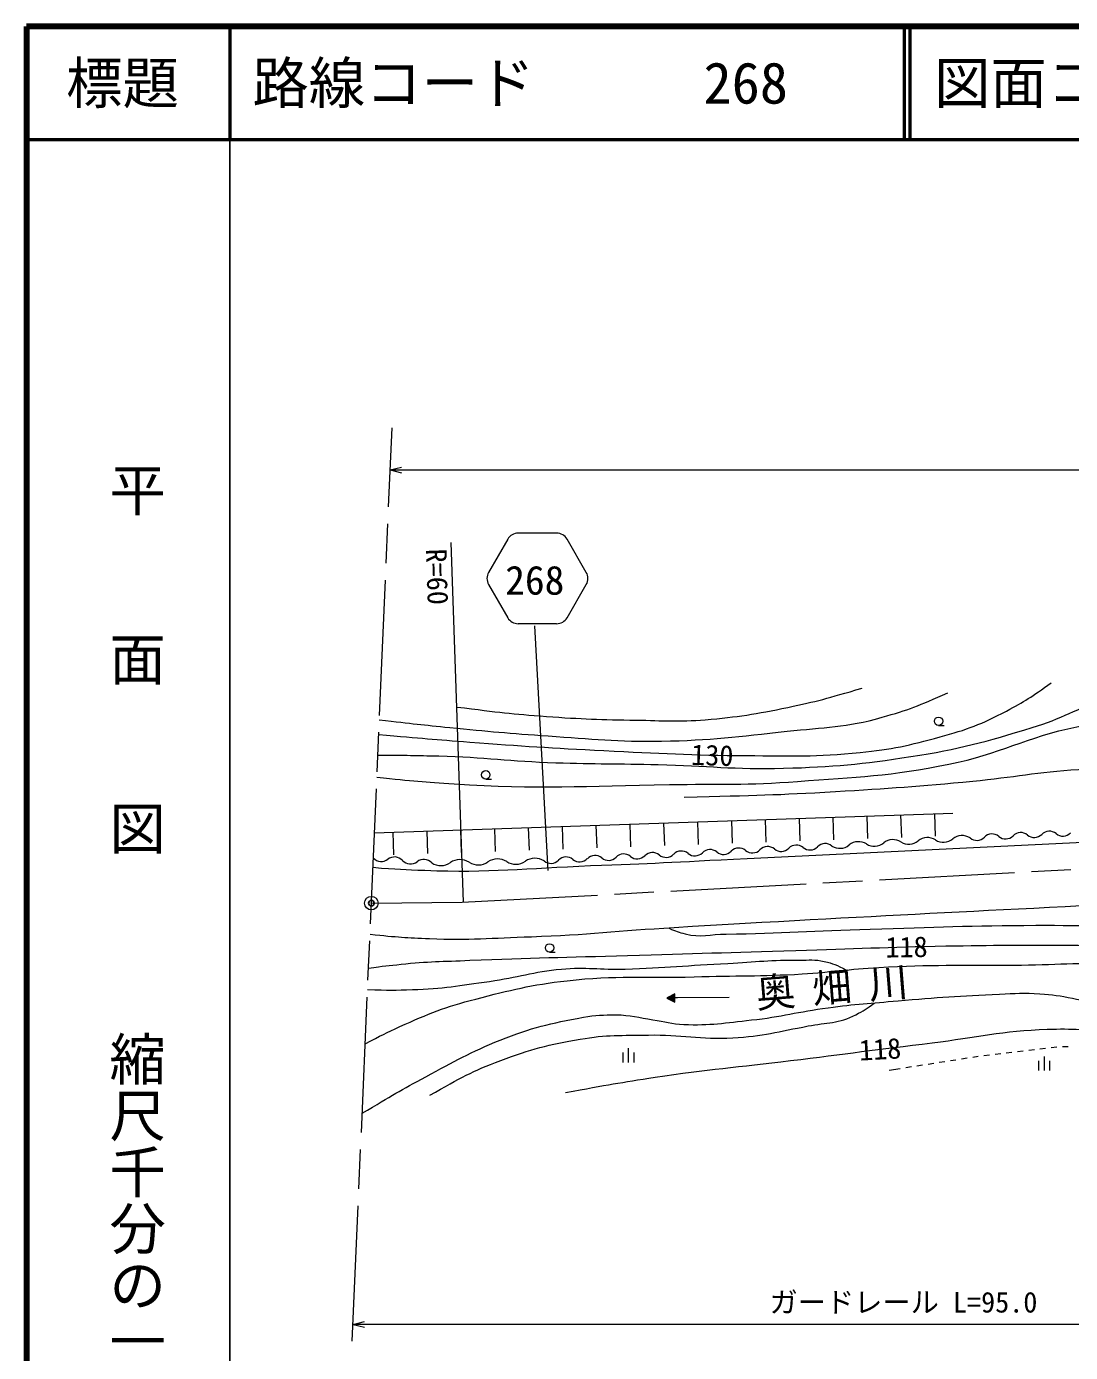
# Model space of a CAD drawing. Units: millimetres, scale not verified. Extents: x 40000 to 680000, y 20000 to 380000.
# Drawn here: x 40000 to 132470, y 262491 to 380000 of the extents above; entities that cross this region are included whole.
import ezdxf
from ezdxf.enums import TextEntityAlignment as Align

# ---------------------------------------------------------------- set-up
doc = ezdxf.new("R2010")
doc.units = ezdxf.units.MM
doc.header["$LTSCALE"] = 1000
doc.header["$PDMODE"] = 32
doc.header["$PDSIZE"] = 500
doc.linetypes.add('CHAIN', pattern=[18.5, 12, -1.5, 3.5, -1.5])
for name, color, linetype, lineweight in [('M-BGD', 7, 'Continuous', 13), ('M-BGD-HTXT', 7, 'Continuous', 13), ('M-BMK', 2, 'CHAIN', 13), ('M-BMK-SRVR', 3, 'Continuous', 13), ('M-STR-HTXT', 7, 'Continuous', 13), ('M-TTL', 2, 'Continuous', 140), ('M-TTL-BAND', 7, 'Continuous', 25), ('M-TTL-LINE', 7, 'Continuous', 50), ('M-TTL-TXT', 7, 'Continuous', 13)]:
    doc.layers.add(name, color=color, linetype=linetype, lineweight=lineweight)
doc.layers.add('M-OTRS', color=6, linetype='Continuous')
doc.styles.add('@ＭＳ ゴシック', font='')
doc.styles.add('ＭＳ ゴシック', font='')
doc.styles.get('@ＭＳ ゴシック').set_extended_font_data('@MS Gothic')
doc.styles.get('ＭＳ ゴシック').set_extended_font_data('MS Gothic')

msp = doc.modelspace()

# ---------------------------------------------------------------- linework, layer by layer
at = {"layer": 'M-BGD'}
for p, q in [((120793, 318056), (121293, 318056)), ((80675, 313303), (81175, 313303)), ((70815, 308538), (122055, 310288)), ((120421, 310232), (120489, 308233)), ((87440, 309105), (87508, 307107)), ((90438, 309208), (90507, 307209)), ((93437, 309310), (93505, 307311)), ((96435, 309413), (96503, 307414)), ((99433, 309515), (99501, 307516)), ((102431, 309617), (102500, 307619)), ((105430, 309720), (105498, 307721)), ((108428, 309822), (108496, 307823)), ((111426, 309925), (111494, 307926)), ((114424, 310027), (114493, 308028)), ((117423, 310129), (117491, 308131)), ((72449, 308593), (72517, 306595)), ((75447, 308696), (75515, 306697)), ((78445, 308798), (78514, 306799)), ((81444, 308901), (81512, 306902)), ((84442, 309003), (84510, 307004)), ((103824, 306282), (133608, 307723)), ((86334, 297967), (86834, 297967)), ((97428, 294268), (96712, 293900)), ((97432, 293908), (96712, 293900)), ((96712, 293900), (97436, 293548)), ((97431, 293932), (96760, 293925)), ((97432, 293884), (96760, 293877)), ((97431, 293956), (96807, 293949)), ((97432, 293860), (96808, 293853)), ((97431, 293980), (96855, 293974)), ((97432, 293836), (96857, 293830)), ((97431, 294004), (96903, 293998)), ((97433, 293812), (96905, 293806)), ((97430, 294028), (96950, 294023)), ((97433, 293788), (96953, 293783)), ((97430, 294052), (96998, 294047)), ((97430, 294076), (97046, 294072)), ((97430, 294100), (97094, 294096)), ((97429, 294124), (97141, 294121)), ((97429, 294148), (97189, 294145)), ((97429, 294172), (97237, 294170)), ((97429, 294196), (97285, 294194)), ((97428, 294220), (97332, 294219)), ((97428, 294244), (97380, 294243)), ((97436, 293548), (97428, 294268)), ((102231, 293958), (97432, 293908)), ((97672, 293910), (97432, 293908)), ((97433, 293764), (97001, 293759)), ((97433, 293740), (97050, 293736)), ((97434, 293716), (97098, 293712)), ((97434, 293692), (97146, 293689)), ((97434, 293668), (97194, 293665)), ((97435, 293644), (97243, 293642)), ((97435, 293620), (97291, 293618)), ((97435, 293596), (97339, 293595)), ((97435, 293572), (97387, 293571)), ((92835, 288204), (92835, 289079)), ((93335, 288204), (93335, 289454)), ((93835, 288204), (93835, 289079)), ((126788, 289043), (127285, 289102)), ((127782, 289161), (128278, 289219)), ((128775, 289278), (129271, 289337)), ((129768, 289396), (130264, 289455)), ((130761, 289514), (131257, 289573)), ((131756, 289597), (132256, 289610)), ((118872, 287900), (119366, 287977)), ((119860, 288054), (120354, 288131)), ((120848, 288208), (121342, 288286)), ((121836, 288363), (122330, 288440)), ((122824, 288517), (123318, 288594)), ((123812, 288671), (124306, 288748)), ((124802, 288807), (125299, 288866)), ((125795, 288925), (126292, 288984)), ((129656, 287473), (129656, 288348)), ((130156, 287473), (130156, 288723)), ((130656, 287473), (130656, 288348)), ((116402, 287515), (117390, 287669)), ((117884, 287746), (118378, 287823))]:
    msp.add_line(p, q, dxfattribs=at)
for centre in [(120793, 318431), (80675, 313678), (86334, 298342)]:
    msp.add_circle(centre, 375, dxfattribs=at)
for centre, radius, start, end in [((116755, 306644), 1298, 57.21654, 129.52858), ((119813, 306824), 1298, 57.21654, 129.52858), ((121219, 309007), 1298, 237.21654, 309.52858), ((122871, 307004), 1298, 57.21654, 129.52858), ((124176, 308811), 935, 229.92566, 315.73195), ((125514, 307506), 935, 49.92566, 135.73195), ((126718, 308936), 935, 229.92566, 315.73195), ((128056, 307632), 935, 49.92566, 135.73195), ((129260, 309062), 935, 229.92566, 315.73195), ((130598, 307757), 935, 49.92566, 135.73195), ((131801, 309188), 935, 229.92566, 315.73195), ((95446, 305862), 939, 50.17352, 135.75117), ((97995, 305994), 939, 50.17352, 135.75117), ((99198, 307437), 939, 230.17352, 315.75117), ((100544, 306126), 939, 50.17352, 135.75117), ((101747, 307568), 939, 230.17352, 315.75117), ((103093, 306258), 939, 50.17352, 135.75117), ((104296, 307700), 939, 230.17352, 315.75117), ((105642, 306389), 939, 50.17352, 135.75117), ((106845, 307832), 939, 230.17352, 315.75117), ((108191, 306521), 939, 50.17352, 135.75117), ((109394, 307964), 939, 230.17352, 315.75117), ((110740, 306653), 939, 50.17352, 135.75117), ((112044, 308466), 1298, 237.21654, 309.52858), ((113697, 306464), 1298, 57.21654, 129.52858), ((115102, 308646), 1298, 237.21654, 309.52858), ((118161, 308826), 1298, 237.21654, 309.52858), ((71426, 306977), 967, 222.95442, 307.25199), ((72596, 305438), 967, 42.95442, 127.25199), ((74012, 306755), 967, 222.95442, 307.25199), ((75182, 305216), 967, 42.95442, 127.25199), ((76697, 307144), 1504, 237.52293, 304.55188), ((78403, 304667), 1504, 57.52293, 124.55188), ((80018, 307204), 1504, 237.52293, 304.55188), ((81723, 304727), 1504, 57.52293, 124.55188), ((83338, 307264), 1504, 237.52293, 304.55188), ((85044, 304787), 1504, 57.52293, 124.55188), ((86453, 306777), 939, 230.17352, 315.75117), ((87799, 305466), 939, 50.17352, 135.75117), ((89002, 306909), 939, 230.17352, 315.75117), ((90348, 305598), 939, 50.17352, 135.75117), ((91551, 307041), 939, 230.17352, 315.75117), ((92897, 305730), 939, 50.17352, 135.75117), ((94100, 307173), 939, 230.17352, 315.75117), ((96649, 307305), 939, 230.17352, 315.75117)]:
    msp.add_arc(centre, radius, start, end, dxfattribs=at)
for points, knots in [([(71114, 315416), (73714, 315426), (74413, 315407), (76526, 315356), (80578, 315257), (82834, 314891), (86885, 314756), (90419, 314638), (92401, 314676), (95935, 314592), (100280, 314490), (102713, 314145), (107057, 314265), (111482, 314388), (113969, 314621), (118343, 315301), (122605, 315964), (124957, 316611), (129084, 317864), (131714, 318662), (133022, 319590), (135653, 320385), (137705, 321006), (138858, 321481), (140996, 321639), (143539, 321827), (144944, 321143), (147484, 320930), (150033, 320717), (151471, 320751), (154027, 320658), (159669, 320452), (162829, 320322), (168474, 320222), (176379, 320081), (180810, 320318), (188715, 320181), (195010, 320072), (198594, 320583), (204826, 319690), (207940, 319244), (209633, 318685), (212677, 317891), (215054, 317270), (216359, 316822), (218728, 316174), (221120, 315519), (222398, 314819), (224862, 314538), (226737, 314324), (227801, 314714), (229687, 314783), (231252, 314840), (232167, 315211), (233694, 314865), (236314, 314272), (237320, 312720), (239828, 311757), (242787, 310621), (244635, 310573), (247760, 310040), (251443, 309413), (253541, 309296), (257232, 308722), (258413, 308539), (259197, 308781), (260249, 308214), (260816, 307908), (261152, 307674), (261485, 307123), (261885, 306460), (261706, 305930), (261957, 305197), (262433, 303809), (262736, 303007), (263593, 301817), (264738, 300226), (265939, 299851), (267518, 298691), (269430, 297287), (270147, 296867), (272599, 295363)], [0, 0, 0, 0, 1, 1, 1, 2, 2, 2, 3, 3, 3, 4, 4, 4, 5, 5, 5, 6, 6, 6, 7, 7, 7, 8, 8, 8, 9, 9, 9, 10, 10, 10, 11, 11, 11, 12, 12, 12, 13, 13, 13, 14, 14, 14, 15, 15, 15, 16, 16, 16, 17, 17, 17, 18, 18, 18, 19, 19, 19, 20, 20, 20, 21, 21, 21, 22, 22, 22, 23, 23, 23, 24, 24, 24, 25, 25, 25, 26, 26, 26, 27, 27, 27, 27]), ([(71194, 317267), (75106, 316911), (76118, 316828), (79276, 316585), (83910, 316230), (86508, 316065), (91150, 315834), (96092, 315589), (98862, 315424), (103810, 315392), (107730, 315366), (109942, 315267), (113842, 315659), (116644, 315940), (118201, 316300), (120918, 317040), (123295, 317687), (124619, 318178), (126794, 319336), (128416, 320199), (129015, 320581), (130774, 321844)], [0, 0, 0, 0, 1, 1, 1, 2, 2, 2, 3, 3, 3, 4, 4, 4, 5, 5, 5, 6, 6, 6, 7, 7, 7, 7]), ([(71250, 318558), (74275, 318206), (75061, 318121), (77506, 317876), (80897, 317537), (82798, 317366), (86197, 317133), (90120, 316865), (92322, 316597), (96253, 316669), (100610, 316749), (103044, 317061), (107375, 317541), (110674, 317907), (112589, 317872), (115781, 318781), (118120, 319448), (119019, 319788), (121614, 320962)], [0, 0, 0, 0, 1, 1, 1, 2, 2, 2, 3, 3, 3, 4, 4, 4, 5, 5, 5, 6, 6, 6, 6]), ([(78131, 319694), (81909, 319217), (82951, 319085), (86055, 318858), (89159, 318630), (90904, 318581), (94015, 318531), (96400, 318492), (97745, 318365), (100121, 318567), (102996, 318811), (104602, 319070), (107427, 319657), (110026, 320197), (110931, 320455), (114006, 321366)], [0, 0, 0, 0, 1, 1, 1, 2, 2, 2, 3, 3, 3, 4, 4, 4, 5, 5, 5, 5]), ([(71030, 313483), (74279, 313111), (75207, 313071), (77890, 312885), (85318, 312370), (89508, 312717), (96953, 312823), (101383, 312886), (103875, 312755), (108293, 313096), (113550, 313501), (116538, 313573), (121705, 314622), (126229, 315541), (128528, 316997), (133045, 317948), (136995, 318779), (139263, 319069), (143295, 319256), (148162, 319483), (150895, 319088), (155766, 318984), (163337, 318821), (167579, 318790), (175148, 318575), (180197, 318431), (183043, 318576), (188069, 318084), (193192, 317584), (195997, 316809), (201073, 315958), (207536, 314874), (211153, 314250), (217602, 313085), (220502, 312562), (222098, 312100), (225017, 311695), (227302, 311379), (228656, 311770), (230905, 311259), (233509, 310667), (234766, 309686), (237175, 308533), (239349, 307493), (240418, 306607), (242627, 305643), (244924, 304641), (246249, 304129), (248679, 303517), (251243, 302871), (252946, 303406), (255330, 302263), (256248, 301823), (256711, 301429), (257402, 300682), (257819, 300231), (257804, 299769), (258274, 299374), (259200, 298595), (259958, 298521), (261055, 298011), (262396, 297386), (263215, 297188), (264544, 296539), (266388, 295637), (267087, 295125), (268909, 293854)], [0, 0, 0, 0, 1, 1, 1, 2, 2, 2, 3, 3, 3, 4, 4, 4, 5, 5, 5, 6, 6, 6, 7, 7, 7, 8, 8, 8, 9, 9, 9, 10, 10, 10, 11, 11, 11, 12, 12, 12, 13, 13, 13, 14, 14, 14, 15, 15, 15, 16, 16, 16, 17, 17, 17, 18, 18, 18, 19, 19, 19, 20, 20, 20, 21, 21, 21, 22, 22, 22, 22]), ([(98238, 311711), (104698, 311865), (106416, 311898), (111650, 312202), (116404, 312477), (119067, 312676), (123808, 313128), (127476, 313478), (129507, 313937), (133185, 314164), (139583, 314559), (143186, 314198), (149596, 314273), (156305, 314352), (160061, 314520), (166770, 314600), (174092, 314688), (178196, 314773), (185518, 314652), (189779, 314581), (192169, 314551), (196422, 314270), (200025, 314032), (202042, 313859), (205636, 313507), (207633, 313311), (208773, 313333), (210742, 312949), (212139, 312677), (212644, 312555), (214280, 312077)], [0, 0, 0, 0, 1, 1, 1, 2, 2, 2, 3, 3, 3, 4, 4, 4, 5, 5, 5, 6, 6, 6, 7, 7, 7, 8, 8, 8, 9, 9, 9, 10, 10, 10, 10]), ([(70424, 299554), (72920, 299298), (73638, 299260), (75704, 299169), (79222, 299014), (81199, 299223), (84718, 299339), (89667, 299501), (92425, 299870), (97367, 300162), (115050, 301210), (124964, 301645), (142654, 302566), (154126, 303163), (160556, 303439), (172027, 304052), (181645, 304565), (187018, 305175), (196645, 305485), (202322, 305668), (205513, 306011), (211184, 305703), (214470, 305525), (216312, 305329), (219562, 304813), (222804, 304297), (224640, 304032), (227794, 303122), (231839, 301955), (234014, 301004), (237935, 299470), (243331, 297358), (246269, 295967), (251617, 293736), (256818, 291567), (259756, 290413), (264945, 288216), (265755, 287873), (266242, 287751), (267013, 287327), (267361, 287136), (267603, 287073), (267869, 286778), (268273, 286329), (268331, 285955), (268580, 285405), (269214, 284004), (269509, 283187), (269949, 281714), (270056, 281353), (270061, 281137), (270109, 280764), (270174, 280259), (270305, 279966), (270217, 279465), (270002, 278243), (269531, 277654), (269011, 276528), (268498, 275418), (268295, 275047), (267580, 273745)], [0, 0, 0, 0, 1, 1, 1, 2, 2, 2, 3, 3, 3, 4, 4, 4, 5, 5, 5, 6, 6, 6, 7, 7, 7, 8, 8, 8, 9, 9, 9, 10, 10, 10, 11, 11, 11, 12, 12, 12, 13, 13, 13, 14, 14, 14, 15, 15, 15, 16, 16, 16, 17, 17, 17, 18, 18, 18, 19, 19, 19, 20, 20, 20, 20]), ([(70682, 305488), (72863, 305302), (73486, 305297), (75286, 305222), (81019, 304984), (84236, 305417), (89970, 305634), (95384, 305839), (97112, 305928), (103824, 306282)], [0, 0, 0, 0, 1, 1, 1, 2, 2, 2, 3, 3, 3, 3]), ([(96923, 300087), (97525, 299804), (97776, 299741), (98344, 299592), (99717, 299231), (100558, 299563), (101977, 299577), (106961, 299629), (109747, 299880), (114728, 300016), (120459, 300173), (123668, 300332), (129401, 300347), (134023, 300360), (136613, 300286), (141232, 300129), (145642, 299980), (148122, 300022), (152518, 299638), (154804, 299439), (156129, 299506), (158351, 298930), (159886, 298532), (160654, 298024), (162113, 297403), (164858, 296236), (166358, 295495), (169064, 294241), (171009, 293340), (172030, 292679), (174026, 291897), (175411, 291353), (175908, 291176), (177624, 290643)], [0, 0, 0, 0, 1, 1, 1, 2, 2, 2, 3, 3, 3, 4, 4, 4, 5, 5, 5, 6, 6, 6, 7, 7, 7, 8, 8, 8, 9, 9, 9, 10, 10, 10, 11, 11, 11, 11]), ([(70294, 296553), (71669, 296747), (72050, 296783), (73178, 296900), (75546, 297144), (76884, 297146), (79263, 297244), (84722, 297470), (87782, 297515), (93243, 297679), (99064, 297854), (102324, 297943), (108145, 298115), (113334, 298269), (116239, 298425), (121430, 298515), (125710, 298589), (128108, 298616), (132388, 298579), (136499, 298543), (138808, 298616), (142911, 298361), (146547, 298135), (148574, 297849), (152179, 297325), (157232, 296590), (160031, 295927), (164976, 294653), (166254, 294324), (166955, 294070), (168174, 293563), (170249, 292700), (170949, 292114), (173117, 290619)], [0, 0, 0, 0, 1, 1, 1, 2, 2, 2, 3, 3, 3, 4, 4, 4, 5, 5, 5, 6, 6, 6, 7, 7, 7, 8, 8, 8, 9, 9, 9, 10, 10, 10, 11, 11, 11, 11]), ([(70211, 294652), (72085, 294588), (72634, 294600), (74185, 294651), (76867, 294739), (78361, 295000), (81018, 295378), (83514, 295733), (84869, 296231), (87379, 296468), (89569, 296676), (90813, 296398), (93012, 296468), (96580, 296583), (98571, 296798), (102135, 296977), (104605, 297102), (105987, 297295), (108460, 297268), (109323, 297259), (109825, 297340), (110667, 297148), (111450, 296970), (111769, 296814), (112580, 296397)], [0, 0, 0, 0, 1, 1, 1, 2, 2, 2, 3, 3, 3, 4, 4, 4, 5, 5, 5, 6, 6, 6, 7, 7, 7, 8, 8, 8, 8]), ([(70002, 289840), (71423, 290610), (71858, 290806), (73075, 291366), (75611, 292533), (77086, 293115), (79787, 293813), (82909, 294620), (84678, 295067), (87881, 295437), (92252, 295942), (94743, 295659), (99142, 295785), (102876, 295893), (104973, 295820), (108701, 296040), (111361, 296196), (112838, 296470), (115498, 296621), (120162, 296886), (122785, 296780), (127456, 296812), (131119, 296837), (133189, 297141), (136834, 296776), (139722, 296486), (141345, 296231), (144158, 295513), (146357, 294951), (147524, 294415), (149664, 293659), (152111, 292795), (153406, 292100), (155879, 291315), (157672, 290746), (158298, 290567), (160514, 290006)], [0, 0, 0, 0, 1, 1, 1, 2, 2, 2, 3, 3, 3, 4, 4, 4, 5, 5, 5, 6, 6, 6, 7, 7, 7, 8, 8, 8, 9, 9, 9, 10, 10, 10, 11, 11, 11, 12, 12, 12, 12]), ([(69735, 283686), (72402, 285292), (73142, 285728), (75383, 286932), (77908, 288288), (79303, 289114), (81965, 290176), (84734, 291281), (86391, 291669), (89325, 292193), (90440, 292392), (91083, 292411), (92215, 292411), (93504, 292411), (94210, 292155), (95486, 291975), (96553, 291825), (97136, 291602), (98212, 291557), (100558, 291460), (101875, 291709), (104209, 291957), (106883, 292240), (108341, 292690), (111006, 293047), (113414, 293370), (114775, 293448), (117194, 293656), (120702, 293958), (122670, 294111), (126187, 294250), (127577, 294304), (128361, 294380), (129749, 294286), (130893, 294208), (131532, 294106), (132657, 293886), (134627, 293501), (135675, 293041), (137636, 292614), (139995, 292101), (141373, 292122), (143738, 291642), (146720, 291036), (147744, 290694), (151262, 289625)], [0, 0, 0, 0, 1, 1, 1, 2, 2, 2, 3, 3, 3, 4, 4, 4, 5, 5, 5, 6, 6, 6, 7, 7, 7, 8, 8, 8, 9, 9, 9, 10, 10, 10, 11, 11, 11, 12, 12, 12, 13, 13, 13, 14, 14, 14, 15, 15, 15, 15]), ([(75711, 285281), (78507, 286877), (79440, 287399), (81999, 288371), (84664, 289383), (86239, 289780), (89050, 290261), (91377, 290658), (92723, 290583), (95083, 290624), (98009, 290676), (99649, 290205), (102571, 290370), (105197, 290518), (106637, 290937), (109222, 291424), (110896, 291739), (111958, 291634), (113465, 292427), (114130, 292777), (114423, 292931), (115087, 293461)], [0, 0, 0, 0, 1, 1, 1, 2, 2, 2, 3, 3, 3, 4, 4, 4, 5, 5, 5, 6, 6, 6, 7, 7, 7, 7]), ([(87728, 285519), (91541, 286232), (92571, 286401), (95688, 286882), (100353, 287601), (102999, 287772), (107683, 288354), (112582, 288963), (115322, 289341), (120222, 289935), (124203, 290418), (126410, 290997), (130418, 291135), (132675, 291212), (133945, 291093), (136197, 290916), (138416, 290743), (139678, 290752), (141867, 290350), (143116, 290121), (143563, 290034), (145041, 289647)], [0, 0, 0, 0, 1, 1, 1, 2, 2, 2, 3, 3, 3, 4, 4, 4, 5, 5, 5, 6, 6, 6, 7, 7, 7, 7])]:
    msp.add_open_spline(points, degree=3, knots=knots, dxfattribs=at)
at = {"layer": 'M-BMK'}
for p, q in [((68857, 263502), (72375, 344434)), ((78594, 302388), (170422, 307331)), ((70544, 302314), (78594, 302388))]:
    msp.add_line(p, q, dxfattribs=at)
at = {"layer": 'M-BMK-SRVR'}
msp.add_circle((70544, 302314), 600, dxfattribs=at)
at = {"layer": 'M-OTRS'}
msp.add_point((70544, 302314), dxfattribs=at)
at = {"layer": 'M-STR-HTXT'}
for p, q in [((72213, 340703), (73213, 340953)), ((72213, 340703), (266775, 340703)), ((72213, 340703), (73213, 340453)), ((86957, 335108), (83555, 335108)), ((78699, 302394), (77599, 334272)), ((82627, 334572), (80926, 331626)), ((89585, 331626), (87885, 334572)), ((80926, 330555), (82627, 327608)), ((87885, 327608), (89585, 330555)), ((86957, 327073), (83555, 327073)), ((86197, 305209), (85019, 326879)), ((68923, 264980), (69923, 265230)), ((166429, 264980), (68923, 264980)), ((68923, 264980), (69923, 264730))]:
    msp.add_line(p, q, dxfattribs=at)
for centre, start, end in [((83555, 334036), 90, 150), ((86957, 334036), 30, 90), ((81854, 331090), 150, 210), ((88658, 331090), 330, 30), ((83555, 328144), 210, 270), ((86957, 328144), 270, 330)]:
    msp.add_arc(centre, 1071, start, end, dxfattribs=at)
at = {"layer": 'M-TTL'}
for p, q in [((40000, 380000), (40000, 20000)), ((680000, 380000), (40000, 380000))]:
    msp.add_line(p, q, dxfattribs=at)
at = {"layer": 'M-TTL-BAND'}
msp.add_line((58000, 370000), (58000, 20000), dxfattribs=at)
at = {"layer": 'M-TTL-LINE'}
for p, q in [((58000, 380000), (58000, 370000)), ((117750, 380000), (117750, 370000)), ((118250, 380000), (118250, 370000)), ((40000, 370000), (680000, 370000))]:
    msp.add_line(p, q, dxfattribs=at)

# ---------------------------------------------------------------- texts
at = {"layer": 'M-BGD', "style": 'ＭＳ ゴシック'}
for s, rotation, p in [('130', 358.369, (100746, 315428)), ('118', 0.826, (117949, 298431)), ('118', 3.111, (115603, 289372))]:
    msp.add_text(s, height=1833, rotation=rotation, dxfattribs=at).set_placement(p, align=Align.MIDDLE_CENTER)
at = {"layer": 'M-BGD-HTXT', "insert": (112097, 294749), "char_height": 2566, "attachment_point": 5, "rotation": 4.59, "style": 'ＭＳ ゴシック'}
msp.add_mtext('\\T1.43;奥畑川', dxfattribs=at)
at = {"layer": 'M-STR-HTXT', "style": 'ＭＳ ゴシック'}
msp.add_text('R=60', height=1833, rotation=271.976, dxfattribs=at).set_placement((74911, 331188), align=Align.BOTTOM_CENTER)
msp.add_text('268', height=2566, dxfattribs=at).set_placement((85020, 330933), align=Align.MIDDLE_CENTER)
msp.add_text('ガードレール L=95.0', height=1833, dxfattribs=at).set_placement((117676, 265480), align=Align.BOTTOM_CENTER)
at = {"layer": 'M-TTL-BAND', "style": '@ＭＳ ゴシック'}
for s, p in [('平\u3000\u3000面\u3000\u3000図', (49777, 306475)), ('縮尺千分の一', (49777, 261030))]:
    msp.add_text(s, height=3666, rotation=270, dxfattribs=at).set_placement(p, align=Align.MIDDLE_RIGHT)
at = {"layer": 'M-TTL-TXT', "style": 'ＭＳ ゴシック'}
msp.add_text('標題', height=3666, dxfattribs=at).set_placement((48500, 375000), align=Align.MIDDLE_CENTER)
for s, p in [('路線コード      268', (60000, 375000)), ('図面コード      18-0', (120380, 375000))]:
    msp.add_text(s, height=3666, dxfattribs=at).set_placement(p, align=Align.MIDDLE_LEFT)

doc.saveas('drawing.dxf')
